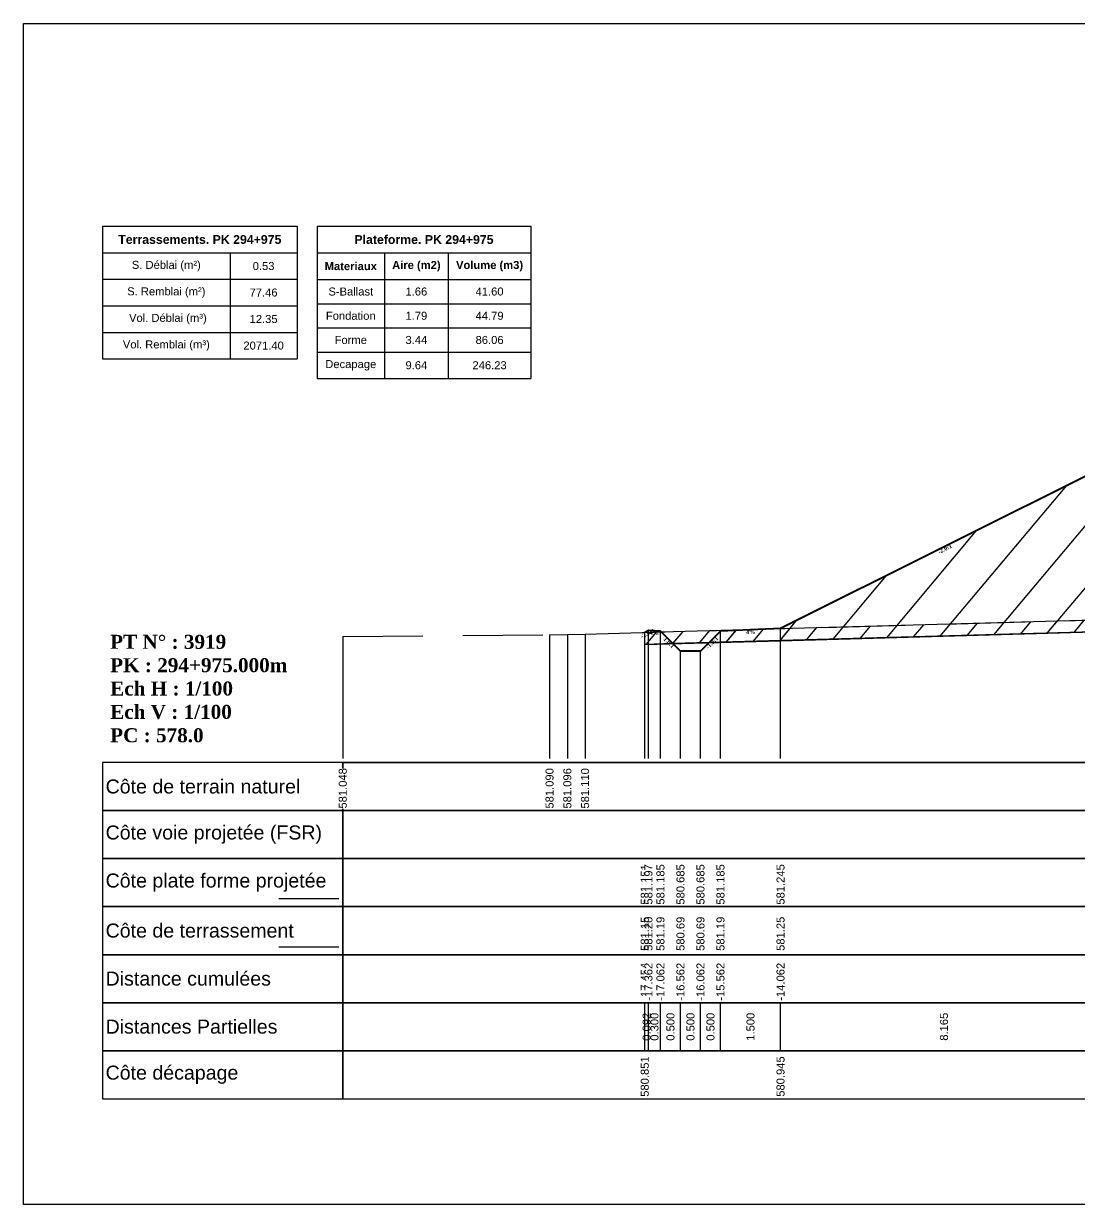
# Model space of a CAD drawing. Header units: millimetres. Extents: x 2762 to 3076, y 916 to 3305.
# Drawn here: x 2865.41 to 2891.78, y 1269.65 to 1299.15 of the extents above; entities that cross this region are included whole.
import ezdxf

# ---------------------------------------------------------------- set-up
doc = ezdxf.new("R2010")
doc.units = ezdxf.units.MM
doc.header["$LTSCALE"] = 2
doc.linetypes.add('CACHE', pattern=[9.525, 6.35, -3.175])
doc.linetypes.add('DASHED', pattern=[0.75, 0.5, -0.25])
for name, color, linetype in [('C-ANNO-TABL', 1, 'Continuous'), ('C-ANNO-TABL-TEXT', 150, 'Continuous'), ('C-ANNO-TABL-TITL', 150, 'Continuous'), ('C-ANNO-TABL-TTBL', 5, 'Continuous'), ('C-ROAD-CORR', 5, 'Continuous'), ('C-ROAD-SCTN', 7, 'Continuous')]:
    doc.layers.add(name, color=color, linetype=linetype)
doc.styles.add('ARIAL', font='arial.ttf')
doc.styles.add('C3D_Etiquette', font='romans.shx')
doc.styles.add('C3D_Profil_Travers', font='romans.shx')
doc.styles.get("Standard").update_dxf_attribs({"font": 'arial.ttf'})

msp = doc.modelspace()

# ---------------------------------------------------------------- hatches: boundary and pattern name
at = {"linetype": 'Continuous', "lineweight": -3}
h = msp.add_hatch(dxfattribs=at)
h.set_pattern_fill('_U', color=3, angle=50, style=0, pattern_type=0)
h.set_pattern_definition([(50, (2912.6524, 1284.8504), (-0.766044, 0.642788), [])])
h.paths.add_polyline_path([(2912.652, 1284.85), (2912.677, 1284.875), (2912.977, 1284.887), (2913.05, 1285.179), (2913.05, 1284.879)])
h.paths.add_polyline_path([(2882.528, 1283.68), (2882.817, 1283.969), (2884.317, 1284.029), (2892.483, 1288.112), (2900.48, 1288.432), (2902.876, 1288.336), (2909.677, 1284.935), (2911.177, 1284.875), (2911.3, 1284.753), (2908.415, 1284.544), (2897.98, 1284.11), (2897.911, 1284.106)])
h.paths.add_polyline_path([(2880.925, 1283.635), (2880.925, 1283.935), (2881.017, 1283.981), (2881.317, 1283.969), (2881.632, 1283.655)])
h = msp.add_hatch(dxfattribs=at)
h.set_pattern_fill('_U', color=150, scale=0.5, angle=50, style=0, pattern_type=0)
h.set_pattern_definition([(50, (2912.6524, 1284.85044), (-0.383022, 0.321394), [])])
h.paths.add_polyline_path([(2912.652, 1284.85), (2912.677, 1284.875), (2912.977, 1284.887), (2913.05, 1285.179), (2913.05, 1284.879)])
h.paths.add_polyline_path([(2909.677, 1284.935), (2913.05, 1285.179), (2912.977, 1284.887), (2912.677, 1284.875), (2912.652, 1284.85), (2911.3, 1284.753), (2911.177, 1284.875)])
h.paths.add_polyline_path([(2882.528, 1283.68), (2882.817, 1283.969), (2884.317, 1284.029), (2897.911, 1284.406), (2897.98, 1284.41), (2908.415, 1284.844), (2909.677, 1284.935), (2911.177, 1284.875), (2911.3, 1284.753), (2908.415, 1284.544), (2897.98, 1284.11), (2897.911, 1284.106)])
h.paths.add_polyline_path([(2881.34, 1283.947), (2884.317, 1284.029), (2882.817, 1283.969), (2882.528, 1283.68), (2881.632, 1283.655)])
h.paths.add_polyline_path([(2880.925, 1283.635), (2880.925, 1283.935), (2881.34, 1283.947), (2881.632, 1283.655)])
h = msp.add_hatch(dxfattribs=at)
h.set_pattern_fill('_U', color=1, angle=50, style=0, pattern_type=0)
h.set_pattern_definition([(50, (2911.3001, 1284.7527), (-0.766044, 0.642788), [])])
h.paths.add_polyline_path([(2911.3, 1284.753), (2912.652, 1284.85), (2912.177, 1284.375), (2911.677, 1284.375)])
h.paths.add_polyline_path([(2881.632, 1283.655), (2882.528, 1283.68), (2882.317, 1283.469), (2881.817, 1283.469)])

# ---------------------------------------------------------------- linework, layer by layer
at = {"color": 253, "linetype": 'Continuous', "lineweight": -3}
for p, q in [((2884.317, 1284.029), (2892.483, 1288.112)), ((2884.317, 1284.029), (2897.911, 1284.406)), ((2880.925, 1283.935), (2881.017, 1283.981)), ((2880.925, 1283.935), (2881.34, 1283.947)), ((2880.925, 1283.635), (2880.925, 1283.935)), ((2880.925, 1283.635), (2880.925, 1283.935)), ((2881.017, 1283.981), (2881.317, 1283.969)), ((2881.317, 1283.969), (2881.632, 1283.655)), ((2881.34, 1283.947), (2884.317, 1284.029)), ((2881.632, 1283.655), (2881.34, 1283.947)), ((2881.34, 1283.947), (2881.632, 1283.655)), ((2897.911, 1284.106), (2882.528, 1283.68)), ((2897.911, 1284.106), (2882.528, 1283.68)), ((2882.528, 1283.68), (2882.817, 1283.969)), ((2882.817, 1283.969), (2882.528, 1283.68)), ((2882.528, 1283.68), (2882.817, 1283.969)), ((2882.817, 1283.969), (2884.317, 1284.029)), ((2884.317, 1284.029), (2882.817, 1283.969)), ((2882.817, 1283.969), (2884.317, 1284.029)), ((2881.632, 1283.655), (2880.925, 1283.635)), ((2881.632, 1283.655), (2880.925, 1283.635)), ((2882.528, 1283.68), (2881.632, 1283.655)), ((2881.632, 1283.655), (2882.528, 1283.68)), ((2881.817, 1283.469), (2881.632, 1283.655)), ((2882.528, 1283.68), (2882.317, 1283.469)), ((2882.317, 1283.469), (2881.817, 1283.469))]:
    msp.add_line(p, q, dxfattribs=at)
at = {"color": 105, "linetype": 'DASHED', "lineweight": -3, "ltscale": 2}
for p, q in [((2879.433, 1283.894), (2897.911, 1284.406)), ((2873.38, 1283.832), (2878.546, 1283.874)), ((2878.546, 1283.874), (2878.991, 1283.88)), ((2878.991, 1283.88), (2879.433, 1283.894))]:
    msp.add_line(p, q, dxfattribs=at)
at = {"color": 98, "linetype": 'CACHE', "lineweight": -3}
for p, q in [((2878.546, 1283.874), (2878.546, 1280.784)), ((2878.991, 1283.88), (2878.991, 1280.784)), ((2879.433, 1283.894), (2879.433, 1280.784)), ((2873.38, 1283.832), (2873.38, 1280.784))]:
    msp.add_line(p, q, dxfattribs=at)
at = {"color": 8, "linetype": 'CACHE', "lineweight": -3}
for p, q in [((2880.925, 1280.784), (2880.925, 1283.935)), ((2881.017, 1280.784), (2881.017, 1283.981)), ((2881.317, 1280.784), (2881.317, 1283.969)), ((2882.817, 1280.784), (2882.817, 1283.969)), ((2884.317, 1280.784), (2884.317, 1284.029)), ((2881.817, 1280.784), (2881.817, 1283.469)), ((2882.317, 1280.784), (2882.317, 1283.469))]:
    msp.add_line(p, q, dxfattribs=at)
at = {"color": 6, "linetype": 'Continuous', "lineweight": -3}
for p, q in [((2884.317, 1283.729), (2897.412, 1284.093)), ((2880.925, 1283.635), (2884.317, 1283.729))]:
    msp.add_line(p, q, dxfattribs=at)
at = {"color": 7, "linetype": 'Continuous', "lineweight": -3}
for p, q in [((2873.379, 1280.684), (2923.381, 1280.684)), ((2880.925, 1273.484), (2880.925, 1274.684)), ((2881.017, 1273.484), (2881.017, 1274.684)), ((2881.017, 1273.484), (2881.017, 1274.684)), ((2881.317, 1273.484), (2881.317, 1274.684)), ((2881.317, 1273.484), (2881.317, 1274.684)), ((2881.817, 1273.484), (2881.817, 1274.684)), ((2881.817, 1273.484), (2881.817, 1274.684)), ((2882.317, 1273.484), (2882.317, 1274.684)), ((2882.317, 1273.484), (2882.317, 1274.684)), ((2882.817, 1273.484), (2882.817, 1274.684)), ((2882.817, 1273.484), (2882.817, 1274.684)), ((2884.317, 1273.484), (2884.317, 1274.684)), ((2884.317, 1273.484), (2884.317, 1274.684))]:
    msp.add_line(p, q, dxfattribs=at)
at = {"color": 154, "linetype": 'Continuous', "lineweight": -3}
msp.add_line((2871.779, 1277.284), (2873.279, 1277.284), dxfattribs=at)
at = {"color": 1, "linetype": 'Continuous', "lineweight": -3}
msp.add_line((2871.779, 1276.084), (2873.279, 1276.084), dxfattribs=at)
at = {"color": 7, "linetype": 'Continuous', "lineweight": -3}
for points in [[(2873.379, 1279.484), (2873.379, 1280.684), (2867.379, 1280.684), (2867.379, 1279.484)], [(2873.379, 1279.484), (2923.381, 1279.484), (2923.381, 1280.684), (2873.379, 1280.684)], [(2873.379, 1278.284), (2873.379, 1279.484), (2867.379, 1279.484), (2867.379, 1278.284)], [(2873.379, 1278.284), (2923.381, 1278.284), (2923.381, 1279.484), (2873.379, 1279.484)], [(2873.379, 1277.084), (2873.379, 1278.284), (2867.379, 1278.284), (2867.379, 1277.084)], [(2873.379, 1277.084), (2923.381, 1277.084), (2923.381, 1278.284), (2873.379, 1278.284)], [(2873.379, 1275.884), (2873.379, 1277.084), (2867.379, 1277.084), (2867.379, 1275.884)], [(2873.379, 1275.884), (2923.381, 1275.884), (2923.381, 1277.084), (2873.379, 1277.084)], [(2873.379, 1274.684), (2873.379, 1275.884), (2867.379, 1275.884), (2867.379, 1274.684)], [(2873.379, 1274.684), (2923.381, 1274.684), (2923.381, 1275.884), (2873.379, 1275.884)], [(2873.379, 1273.484), (2873.379, 1274.684), (2867.379, 1274.684), (2867.379, 1273.484)], [(2873.379, 1273.484), (2923.381, 1273.484), (2923.381, 1274.684), (2873.379, 1274.684)], [(2873.379, 1272.284), (2873.379, 1273.484), (2867.379, 1273.484), (2867.379, 1272.284)], [(2873.379, 1272.284), (2923.381, 1272.284), (2923.381, 1273.484), (2873.379, 1273.484)]]:
    msp.add_3dface(points, dxfattribs=at)
at = {"layer": 'C-ANNO-TABL', "color": 7, "linetype": 'Continuous', "lineweight": -3}
for p, q in [((2867.379, 1293.419), (2870.564, 1293.419)), ((2870.564, 1293.419), (2872.238, 1293.419)), ((2870.564, 1293.419), (2870.564, 1292.757)), ((2872.738, 1293.416), (2874.42, 1293.416)), ((2874.42, 1293.416), (2876.016, 1293.416)), ((2874.42, 1293.416), (2874.42, 1292.754)), ((2876.016, 1293.416), (2878.078, 1293.416)), ((2876.016, 1293.416), (2876.016, 1292.754)), ((2867.379, 1292.757), (2870.564, 1292.757)), ((2870.564, 1292.757), (2872.238, 1292.757)), ((2870.564, 1292.757), (2870.564, 1292.095)), ((2872.738, 1292.754), (2874.42, 1292.754)), ((2874.42, 1292.754), (2876.016, 1292.754)), ((2874.42, 1292.754), (2874.42, 1292.147)), ((2876.016, 1292.754), (2878.078, 1292.754)), ((2876.016, 1292.754), (2876.016, 1292.147)), ((2872.738, 1292.147), (2874.42, 1292.147)), ((2874.42, 1292.147), (2876.016, 1292.147)), ((2874.42, 1292.147), (2874.42, 1291.543)), ((2876.016, 1292.147), (2878.078, 1292.147)), ((2876.016, 1292.147), (2876.016, 1291.543)), ((2867.379, 1292.095), (2870.564, 1292.095)), ((2870.564, 1292.095), (2872.238, 1292.095)), ((2870.564, 1292.095), (2870.564, 1291.432)), ((2872.738, 1291.543), (2874.42, 1291.543)), ((2874.42, 1291.543), (2876.016, 1291.543)), ((2874.42, 1291.543), (2874.42, 1290.939)), ((2876.016, 1291.543), (2878.078, 1291.543)), ((2876.016, 1291.543), (2876.016, 1290.939)), ((2867.379, 1291.432), (2870.564, 1291.432)), ((2870.564, 1291.432), (2872.238, 1291.432)), ((2870.564, 1291.432), (2870.564, 1290.77)), ((2872.738, 1290.939), (2874.42, 1290.939)), ((2874.42, 1290.939), (2876.016, 1290.939)), ((2874.42, 1290.939), (2874.42, 1290.28)), ((2876.016, 1290.939), (2878.078, 1290.939)), ((2876.016, 1290.939), (2876.016, 1290.28))]:
    msp.add_line(p, q, dxfattribs=at)
at = {"layer": 'C-ANNO-TABL-TTBL', "color": 7, "linetype": 'Continuous', "lineweight": -3}
for p, q in [((2867.379, 1294.084), (2872.238, 1294.084)), ((2867.379, 1294.084), (2867.379, 1293.419)), ((2872.238, 1294.084), (2872.238, 1293.419)), ((2872.738, 1294.084), (2878.078, 1294.084)), ((2872.738, 1294.084), (2872.738, 1293.416)), ((2878.078, 1294.084), (2878.078, 1293.416)), ((2867.379, 1293.419), (2867.379, 1292.757)), ((2872.238, 1293.419), (2872.238, 1292.757)), ((2872.738, 1293.416), (2872.738, 1292.754)), ((2878.078, 1293.416), (2878.078, 1292.754)), ((2867.379, 1292.757), (2867.379, 1292.095)), ((2872.238, 1292.757), (2872.238, 1292.095)), ((2872.738, 1292.754), (2872.738, 1292.147)), ((2878.078, 1292.754), (2878.078, 1292.147)), ((2872.738, 1292.147), (2872.738, 1291.543)), ((2878.078, 1292.147), (2878.078, 1291.543)), ((2867.379, 1292.095), (2867.379, 1291.432)), ((2872.238, 1292.095), (2872.238, 1291.432)), ((2872.738, 1291.543), (2872.738, 1290.939)), ((2878.078, 1291.543), (2878.078, 1290.939)), ((2867.379, 1291.432), (2867.379, 1290.77)), ((2872.238, 1291.432), (2872.238, 1290.77)), ((2872.738, 1290.939), (2872.738, 1290.28)), ((2878.078, 1290.939), (2878.078, 1290.28)), ((2867.379, 1290.77), (2870.564, 1290.77)), ((2870.564, 1290.77), (2872.238, 1290.77)), ((2872.738, 1290.28), (2874.42, 1290.28)), ((2874.42, 1290.28), (2876.016, 1290.28)), ((2876.016, 1290.28), (2878.078, 1290.28))]:
    msp.add_line(p, q, dxfattribs=at)
at = {"layer": 'C-ROAD-CORR', "color": 1, "linetype": 'Continuous', "lineweight": 40}
for p, q in [((2892.483, 1288.112), (2884.317, 1284.029)), ((2881.017, 1283.981), (2880.925, 1283.935)), ((2881.317, 1283.969), (2881.017, 1283.981)), ((2881.817, 1283.469), (2881.317, 1283.969)), ((2882.817, 1283.969), (2882.317, 1283.469)), ((2884.317, 1284.029), (2882.817, 1283.969)), ((2882.317, 1283.469), (2881.817, 1283.469))]:
    msp.add_line(p, q, dxfattribs=at)
at = {"layer": 'C-ROAD-CORR', "color": 1, "linetype": 'Continuous', "lineweight": -3}
for p, q in [((2881.817, 1283.469), (2881.317, 1283.969)), ((2882.817, 1283.969), (2882.317, 1283.469))]:
    msp.add_line(p, q, dxfattribs=at)
at = {"layer": 'C-ROAD-SCTN', "color": 154, "linetype": 'Continuous', "lineweight": -3}
for p, q in [((2884.317, 1284.029), (2892.483, 1288.112)), ((2880.925, 1283.935), (2881.017, 1283.981)), ((2881.017, 1283.981), (2881.317, 1283.969)), ((2881.317, 1283.969), (2881.817, 1283.469)), ((2882.317, 1283.469), (2882.817, 1283.969)), ((2882.817, 1283.969), (2884.317, 1284.029)), ((2881.817, 1283.469), (2882.317, 1283.469))]:
    msp.add_line(p, q, dxfattribs=at)
at = {"layer": 'C-ROAD-SCTN', "color": 1, "linetype": 'Continuous', "lineweight": -3}
for p, q in [((2884.317, 1284.029), (2892.483, 1288.112)), ((2880.925, 1283.935), (2881.017, 1283.981)), ((2881.017, 1283.981), (2881.317, 1283.969)), ((2881.317, 1283.969), (2881.817, 1283.469)), ((2882.317, 1283.469), (2882.817, 1283.969)), ((2882.817, 1283.969), (2884.317, 1284.029)), ((2881.817, 1283.469), (2882.317, 1283.469))]:
    msp.add_line(p, q, dxfattribs=at)

# ---------------------------------------------------------------- texts
at = {"color": 7, "linetype": 'Continuous', "lineweight": -3, "char_height": 0.1, "attachment_point": 2, "style": 'C3D_Etiquette'}
for s, insert, width, rotation in [('{\\fTimes New Roman|b1|i0|c0|p18;-2.0:1}', (2888.402, 1286.067), 0.34598, 26.5651), ('{\\fTimes New Roman|b1|i0|c0|p18;-2.0:1}', (2880.973, 1283.955), 0.34598, 26.5651), ('{\\fTimes New Roman|b1|i0|c0|p18;4%}', (2881.167, 1283.971), 0.37094, 357.7094), ('{\\fTimes New Roman|b1|i0|c0|p18;4%}', (2883.568, 1283.995), 0.42071, 2.2906), ('{\\fTimes New Roman|b1|i0|c0|p18;1.0:1}', (2881.565, 1283.716), 0.29001, 315), ('{\\fTimes New Roman|b1|i0|c0|p18;-1.0:1}', (2882.57, 1283.716), 0.34598, 45)]:
    msp.add_mtext(s, dxfattribs=dict(at, insert=insert, width=width, rotation=rotation))
at = {"color": 7, "linetype": 'Continuous', "lineweight": -3, "char_height": 0.35}
for s, insert, attachment_point, style in [('{\\fTimes New Roman|b1|i0|c0|p18;PT N° : 3919\\PPK : 294+975.000m\\PEch H : 1/100\\PEch V : 1/100\\PPC : 578.0}', (2867.568, 1281.184), 7, 'C3D_Profil_Travers'), ('{\\fArial|b0|i0|c0|p34;Côte de terrain naturel}', (2867.454, 1280.084), 4, 'C3D_Etiquette'), ('{\\fArial|b0|i0|c0|p34;Côte plate forme projetée}', (2867.454, 1277.684), 4, 'C3D_Etiquette'), ('{\\fArial|b0|i0|c0|p34;Côte de terrassement}', (2867.454, 1276.484), 4, 'C3D_Etiquette'), ('{\\fArial|b0|i0|c0|p34;Distance cumulées}', (2867.454, 1275.284), 4, 'C3D_Etiquette'), ('{\\fArial|b0|i0|c0|p34;Distances Partielles}', (2867.454, 1274.084), 4, 'C3D_Etiquette'), ('{\\fArial|b0|i0|c0|p34;Côte décapage}', (2867.454, 1272.884), 4, 'C3D_Etiquette')]:
    msp.add_mtext(s, dxfattribs=dict(at, insert=insert, attachment_point=attachment_point, style=style))
at = {"color": 7, "linetype": 'Continuous', "lineweight": -3, "insert": (2867.454, 1278.884), "char_height": 0.35, "attachment_point": 4}
msp.add_mtext('{\\fArial|b0|i0|c0|p34;Côte voie projetée (FSR)}', dxfattribs=at)
at = {"color": 7, "linetype": 'Continuous', "lineweight": -3, "char_height": 0.2, "rotation": 90, "style": 'C3D_Profil_Travers'}
for s, insert, attachment_point in [('{\\fArial|b0|i0|c0|p34;581.15}', (2880.925, 1275.979), 4), ('{\\fArial|b0|i0|c0|p34;581.20}', (2881.017, 1275.979), 4), ('{\\fArial|b0|i0|c0|p34;581.19}', (2881.317, 1275.979), 4), ('{\\fArial|b0|i0|c0|p34;580.69}', (2881.817, 1275.979), 4), ('{\\fArial|b0|i0|c0|p34;580.69}', (2882.317, 1275.979), 4), ('{\\fArial|b0|i0|c0|p34;581.19}', (2882.817, 1275.979), 4), ('{\\fArial|b0|i0|c0|p34;581.25}', (2884.317, 1275.979), 4), ('{\\fArial|b0|i0|c0|p34;0.092}', (2880.971, 1274.084), 5), ('{\\fArial|b0|i0|c0|p34;0.300}', (2881.167, 1274.084), 5), ('{\\fArial|b0|i0|c0|p34;0.500}', (2881.567, 1274.084), 5), ('{\\fArial|b0|i0|c0|p34;0.500}', (2882.067, 1274.084), 5), ('{\\fArial|b0|i0|c0|p34;0.500}', (2882.567, 1274.084), 5), ('{\\fArial|b0|i0|c0|p34;1.500}', (2883.567, 1274.084), 5), ('{\\fArial|b0|i0|c0|p34;8.165}', (2888.4, 1274.084), 5)]:
    msp.add_mtext(s, dxfattribs=dict(at, insert=insert, attachment_point=attachment_point))
at = {"layer": 'C-ANNO-TABL-TEXT', "color": 7, "linetype": 'Continuous', "lineweight": -3, "char_height": 0.2, "attachment_point": 5, "style": 'ARIAL'}
for s, insert in [('{\\fArial|b0|i0|c0|p34;\\C7;0.53}', (2871.401, 1293.088)), ('{\\fArial|b0|i0|c0|p34;\\C7;77.46}', (2871.401, 1292.426)), ('{\\fArial|b0|i0|c0|p34;\\C7;S-Ballast}', (2873.579, 1292.451)), ('{\\fArial|b0|i0|c0|p34;\\C7;1.66}', (2875.218, 1292.451)), ('{\\C18;\\c0;41.60}', (2877.047, 1292.451)), ('{\\fArial|b0|i0|c0|p34;\\C7;12.35}', (2871.401, 1291.764)), ('{\\fArial|b0|i0|c0|p34;\\C7;Fondation}', (2873.579, 1291.845)), ('{\\fArial|b0|i0|c0|p34;\\C7;1.79}', (2875.218, 1291.845)), ('{\\C18;\\c0;44.79}', (2877.047, 1291.845)), ('{\\fArial|b0|i0|c0|p34;\\C7;Forme}', (2873.579, 1291.241)), ('{\\fArial|b0|i0|c0|p34;\\C7;3.44}', (2875.218, 1291.241)), ('{\\C18;\\c0;86.06}', (2877.047, 1291.241)), ('{\\fArial|b0|i0|c0|p34;\\C7;2071.40}', (2871.401, 1291.101)), ('{\\fArial|b0|i0|c0|p34;\\C7;Decapage}', (2873.579, 1290.609)), ('{\\fArial|b0|i0|c0|p34;\\C7;9.64}', (2875.218, 1290.609)), ('{\\C18;\\c0;246.23}', (2877.047, 1290.609))]:
    msp.add_mtext(s, dxfattribs=dict(at, insert=insert))
at = {"layer": 'C-ANNO-TABL-TITL', "color": 7, "linetype": 'Continuous', "lineweight": -3, "attachment_point": 5, "style": 'ARIAL'}
for s, insert, char_height in [('{\\fArial|b1|i0|c0|p34;\\C18;\\c0;Plateforme. PK 294+975}', (2875.408, 1293.75), 0.22), ('{\\fArial|b1|i0|c0|p34;\\C7;Terrassements. PK 294+975}', (2869.808, 1293.751), 0.22), ('{\\fArial|b0|i0|c0|p34;\\C7;S. Déblai (m²) }', (2868.971, 1293.088), 0.2), ('{\\fArial|b1|i0|c0|p34;\\C7;Materiaux   }', (2873.579, 1293.085), 0.2), ('{\\fArial|b1|i0|c0|p34;\\C7;Aire (m2)}', (2875.218, 1293.085), 0.2), ('{\\fArial|b1|i0|c0|p34;\\C7;Volume (m3)}', (2877.047, 1293.085), 0.2), ('{\\fArial|b0|i0|c0|p34;\\C7;S. Remblai (m²) }', (2868.971, 1292.426), 0.2), ('{\\fArial|b0|i0|c0|p34;\\C7; Vol. Déblai (m³) }', (2868.971, 1291.764), 0.2), ('{\\fArial|b0|i0|c0|p34;\\C7;Vol. Remblai (m³)}', (2868.971, 1291.101), 0.2)]:
    msp.add_mtext(s, dxfattribs=dict(at, insert=insert, char_height=char_height))

# ---------------------------------------------------------------- next in the draw order: texts
at = {"color": 7, "linetype": 'Continuous', "lineweight": -3, "char_height": 0.2, "attachment_point": 4, "rotation": 90, "style": 'C3D_Profil_Travers', "bg_fill": 3, "box_fill_scale": 1.000375, "bg_fill_color": 256, "bg_fill_true_color": 13158600, "bg_fill_transparency": 0}
for s, insert, width in [('{\\fArial|b0|i0|c0|p34;581.048}', (2873.38, 1279.534), 0.99595), ('{\\fArial|b0|i0|c0|p34;581.090}', (2878.546, 1279.534), 0.99484), ('{\\fArial|b0|i0|c0|p34;581.096}', (2878.991, 1279.534), 0.99539), ('{\\fArial|b0|i0|c0|p34;581.110}', (2879.433, 1279.534), 0.99484), ('{\\fArial|b0|i0|c0|p34;581.151}', (2880.925, 1277.134), 0.95654), ('{\\fArial|b0|i0|c0|p34;580.685}', (2881.817, 1277.134), 0.99705), ('{\\fArial|b0|i0|c0|p34;580.685}', (2882.317, 1277.134), 0.99705), ('{\\fArial|b0|i0|c0|p34;581.185}', (2882.817, 1277.134), 0.99705), ('{\\fArial|b0|i0|c0|p34;581.245}', (2884.317, 1277.134), 0.99705), ('{\\fArial|b0|i0|c0|p34;\\C256;-17.454}', (2880.925, 1274.734), 0.93449), ('{\\fArial|b0|i0|c0|p34;\\C256;-16.562}', (2881.817, 1274.734), 0.93325), ('{\\fArial|b0|i0|c0|p34;\\C256;-16.062}', (2882.317, 1274.734), 0.93325), ('{\\fArial|b0|i0|c0|p34;\\C256;-15.562}', (2882.817, 1274.734), 0.93325), ('{\\fArial|b0|i0|c0|p34;\\C256;-14.062}', (2884.317, 1274.734), 0.93325), ('{\\fArial|b0|i0|c0|p34;580.851}', (2880.925, 1272.334), 0.95654), ('{\\fArial|b0|i0|c0|p34;580.945}', (2884.317, 1272.334), 0.99705)]:
    msp.add_mtext(s, dxfattribs=dict(at, insert=insert, width=width))

# ---------------------------------------------------------------- next in the draw order: texts
for s, insert, width in [('{\\fArial|b0|i0|c0|p34;581.197}', (2881.017, 1277.134), 0.99553), ('{\\fArial|b0|i0|c0|p34;\\C256;-17.362}', (2881.017, 1274.734), 0.93325)]:
    msp.add_mtext(s, dxfattribs=dict(at, insert=insert, width=width))

# ---------------------------------------------------------------- next in the draw order: texts
for s, insert, width in [('{\\fArial|b0|i0|c0|p34;581.185}', (2881.317, 1277.134), 0.99705), ('{\\fArial|b0|i0|c0|p34;\\C256;-17.062}', (2881.317, 1274.734), 0.93325)]:
    msp.add_mtext(s, dxfattribs=dict(at, insert=insert, width=width))

# ---------------------------------------------------------------- next in the draw order: linework, layer by layer
msp.add_lwpolyline([(2865.406, 1299.145), (2925.01, 1299.145), (2925.01, 1269.645), (2865.406, 1269.645)], close=True)

doc.saveas('drawing.dxf')
